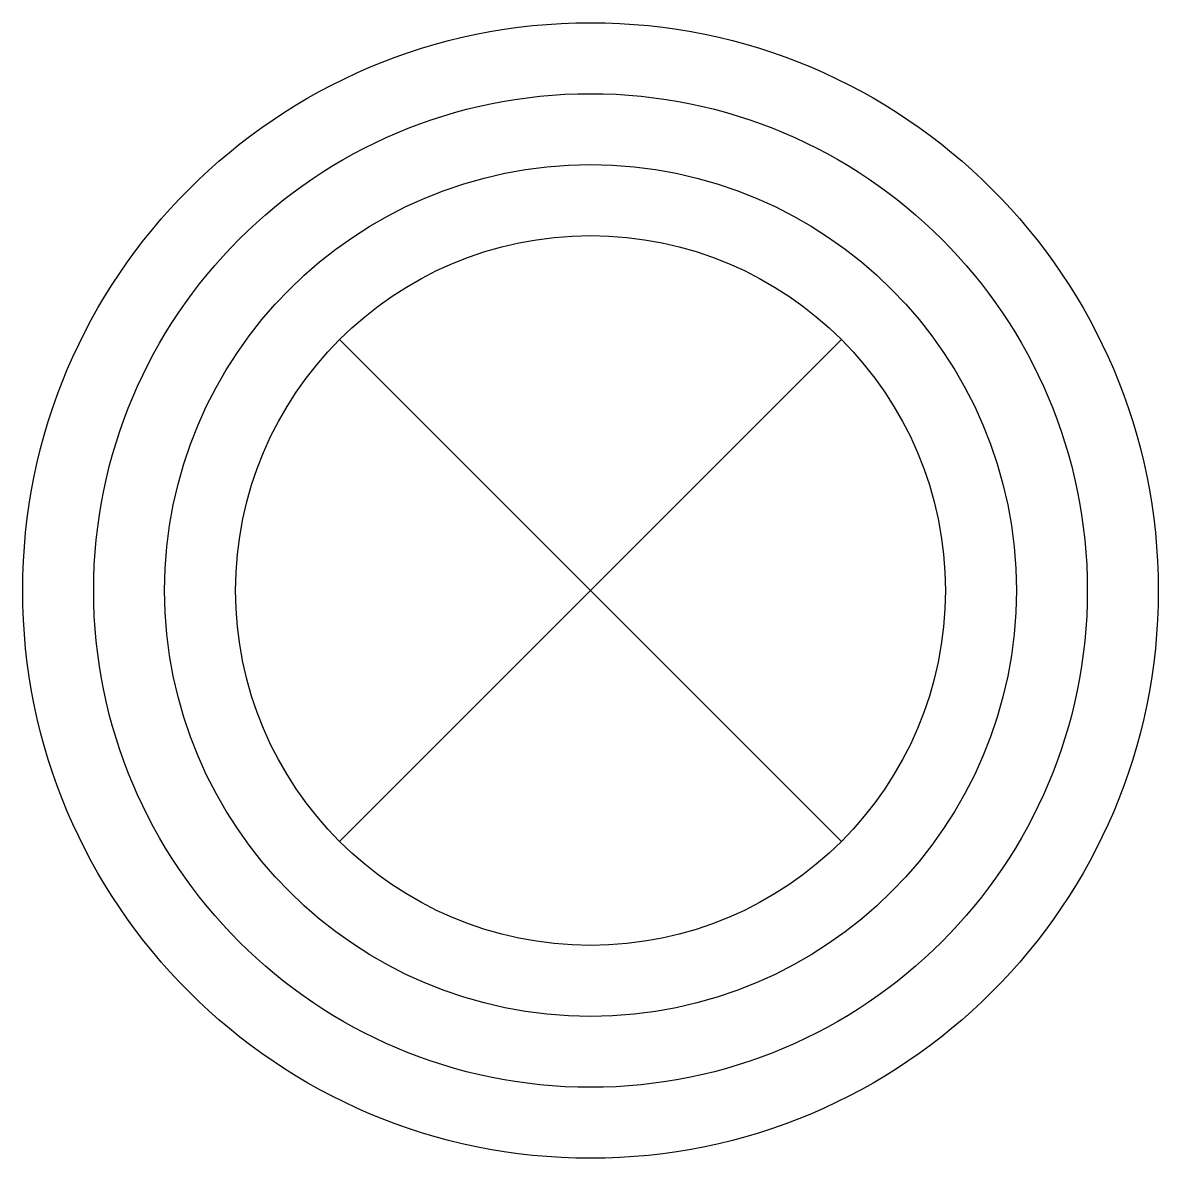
# Model space of a CAD drawing. Header units: millimetres. Extents: x -1.6 to 1.6, y -1.6 to 1.6.
import ezdxf

# ---------------------------------------------------------------- set-up
doc = ezdxf.new("R2010")
doc.units = ezdxf.units.MM

msp = doc.modelspace()

# ---------------------------------------------------------------- linework, layer by layer
at = {"transparency": 33554687}
for p, q in [((-0.7071, 0.7071), (0.7071, -0.7071)), ((-0.7071, -0.7071), (0.7071, 0.7071))]:
    msp.add_line(p, q, dxfattribs=at)
for radius in [1.6, 1.4, 1.2, 1]:
    msp.add_circle((0, 0), radius, dxfattribs=at)

doc.saveas('drawing.dxf')
